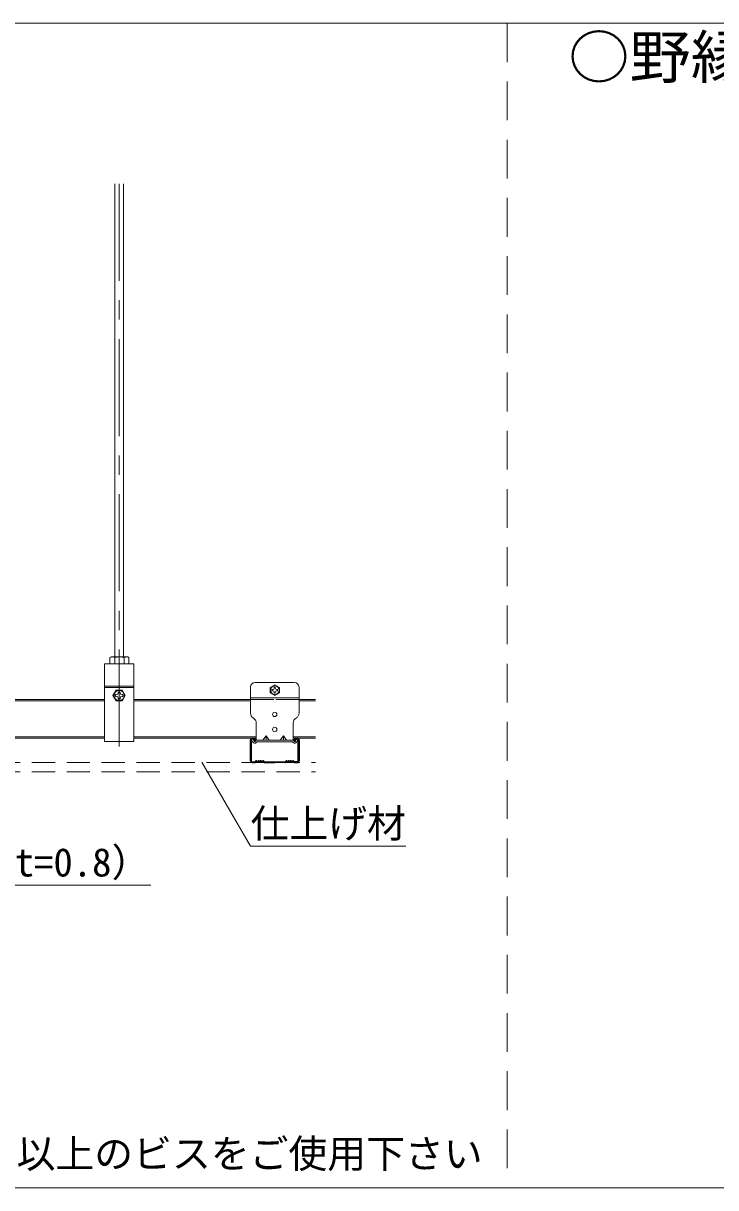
# Model space of a CAD drawing. Units: millimetres on the paper, enlarged 30 times, with parts at other scales. Extents: x -5796 to 5910, y -4184 to 4114.
# Drawn here: x -2564 to -1494, y -1736 to 64 of the extents above; entities that cross this region are included whole.
import ezdxf
from ezdxf.enums import TextEntityAlignment as Align

# ---------------------------------------------------------------- set-up
doc = ezdxf.new("R2010")
doc.units = ezdxf.units.MM
doc.header["$LTSCALE"] = 30
for name, pattern in [('CHAIN1', [8, 5, -1, 1, -1]), ('DASHED1', [1.8, 1.2, -0.6]), ('DASHED2', [3, 2, -1])]:
    doc.linetypes.add(name, pattern=pattern)
for name, color, linetype, lineweight in [('3-0_中心線', 4, 'CHAIN1', 9), ('3-1_吊り材', 7, 'Continuous', 18), ('3-2_野縁受け', 3, 'Continuous', 18), ('3-3_野縁', 2, 'Continuous', 25), ('3-6_文字', 4, 'Continuous', 18), ('3-A_クリップ', 7, 'Continuous', 18), ('3-B_ビス', 3, 'Continuous', 18), ('3-C_パネル', 7, 'DASHED1', 18), ('F-2', 3, 'Continuous', 18), ('F-6_文字', 7, 'Continuous', 18)]:
    doc.layers.add(name, color=color, linetype=linetype, lineweight=lineweight)
doc.styles.add('ＭＳ ゴシック', font='')
doc.styles.get('ＭＳ ゴシック').set_extended_font_data('MS Gothic')

msp = doc.modelspace()

# ---------------------------------------------------------------- linework, layer by layer
at = {"layer": '3-0_中心線'}
msp.add_line((-2415.78, -184.2), (-2415.78, -1077.25), dxfattribs=at)
at = {"layer": '3-1_吊り材'}
for p, q in [((-2422.53, -184.2), (-2422.53, -915.62)), ((-2409.03, -915.62), (-2409.03, -184.2)), ((-2428.03, -915.62), (-2430, -916.76)), ((-2430, -926.12), (-2430, -916.76)), ((-2428.03, -915.62), (-2402.57, -915.62)), ((-2422.65, -926.12), (-2422.65, -916.76)), ((-2407.95, -926.12), (-2407.95, -916.76)), ((-2402.57, -915.62), (-2400.6, -916.76)), ((-2400.6, -926.12), (-2400.6, -916.76)), ((-2438.28, -926.12), (-2393.28, -926.12)), ((-2438.28, -1046.12), (-2438.28, -926.12)), ((-2430, -926.12), (-2400.6, -926.12)), ((-2393.28, -926.12), (-2393.28, -1046.12)), ((-2438.28, -960.62), (-2393.28, -960.62)), ((-2438.28, -962.7), (-2393.28, -962.7)), ((-2393.28, -1046.12), (-2438.28, -1046.12))]:
    msp.add_line(p, q, dxfattribs=at)
for centre, radius, start, end in [((-2425.19, -925.78), 10.22, 96.34294, 118.04132), ((-2426.57, -922.94), 7.32, 57.57118, 88.04459), ((-2415.3, -939.94), 24.32, 72.41205, 107.58797), ((-2404.02, -922.94), 7.32, 91.95543, 122.42883), ((-2405.4, -925.78), 10.22, 61.95869, 83.65707)]:
    msp.add_arc(centre, radius, start, end, dxfattribs=at)
at = {"layer": '3-2_野縁受け'}
for p, q in [((-2592.41, -981.32), (-2438.28, -981.32)), ((-2438.28, -983.72), (-2592.41, -983.72)), ((-2212.91, -981.32), (-2393.28, -981.32)), ((-2212.91, -983.72), (-2393.28, -983.72)), ((-2112.58, -981.32), (-2137.91, -981.32)), ((-2112.58, -983.72), (-2137.91, -983.72)), ((-2438.28, -1038.92), (-2601.41, -1038.92)), ((-2438.28, -1041.32), (-2601.41, -1041.32)), ((-2203.91, -1038.92), (-2393.28, -1038.92)), ((-2203.91, -1041.32), (-2393.28, -1041.32)), ((-2112.58, -1038.92), (-2146.91, -1038.92)), ((-2112.58, -1041.32), (-2146.91, -1041.32))]:
    msp.add_line(p, q, dxfattribs=at)
at = {"layer": '3-3_野縁'}
for p, q in [((-2212.91, -1076.42), (-2212.91, -1043.72)), ((-2211.71, -1043.72), (-2211.71, -1076.42)), ((-2210.51, -1041.32), (-2207.81, -1041.32)), ((-2207.81, -1042.52), (-2210.51, -1042.52)), ((-2206.61, -1043.72), (-2206.61, -1045.82)), ((-2205.41, -1043.72), (-2205.41, -1045.82)), ((-2145.41, -1043.72), (-2145.41, -1045.82)), ((-2144.21, -1043.72), (-2144.21, -1045.82)), ((-2143.01, -1041.32), (-2140.31, -1041.32)), ((-2140.31, -1042.52), (-2143.01, -1042.52)), ((-2139.11, -1076.42), (-2139.11, -1043.72)), ((-2137.91, -1043.72), (-2137.91, -1076.42)), ((-2206.61, -1045.82), (-2205.41, -1045.82)), ((-2144.21, -1045.82), (-2145.41, -1045.82)), ((-2206.02, -1078.82), (-2211.4, -1078.82)), ((-2210.51, -1077.62), (-2206.02, -1077.62)), ((-2210.51, -1078.82), (-2206.02, -1078.82)), ((-2204.43, -1076.34), (-2205.49, -1077.4)), ((-2203.9, -1077.32), (-2204.96, -1078.38)), ((-2203.9, -1077.32), (-2204.96, -1078.38)), ((-2193.4, -1077.32), (-2192.34, -1078.38)), ((-2192.87, -1076.34), (-2191.81, -1077.4)), ((-2191.3, -1078.82), (-2175.42, -1078.82)), ((-2191.28, -1077.62), (-2159.52, -1077.62)), ((-2159.54, -1078.82), (-2175.42, -1078.82)), ((-2157.93, -1076.34), (-2158.99, -1077.4)), ((-2157.4, -1077.32), (-2158.46, -1078.38)), ((-2146.9, -1077.32), (-2145.84, -1078.38)), ((-2146.9, -1077.32), (-2145.84, -1078.38)), ((-2146.37, -1076.34), (-2145.31, -1077.4)), ((-2140.31, -1077.62), (-2144.78, -1077.62)), ((-2144.78, -1078.82), (-2139.4, -1078.82)), ((-2140.31, -1078.82), (-2144.78, -1078.82))]:
    msp.add_line(p, q, dxfattribs=at)
for centre, radius, start, end in [((-2210.51, -1043.72), 2.4, 90, 180), ((-2210.51, -1043.72), 1.2, 90, 180), ((-2207.81, -1043.72), 2.4, 0.00699, 90), ((-2207.81, -1043.72), 1.2, 0.00699, 90), ((-2143.01, -1043.72), 2.4, 90, 180), ((-2143.01, -1043.72), 1.2, 90, 180), ((-2140.31, -1043.72), 2.4, 0, 90), ((-2140.31, -1043.72), 1.2, 0, 90), ((-2210.51, -1076.42), 2.4, 180, 270), ((-2210.51, -1076.42), 1.2, 180, 270), ((-2206.02, -1076.87), 0.75, 270, 314.99998), ((-2206.02, -1077.32), 1.5, 270, 315), ((-2206.02, -1077.32), 1.5, 270, 314.99998), ((-2203.9, -1076.87), 0.75, 46.39717, 135), ((-2202.02, -1075.35), 2.72, 226.39717, 313.60281), ((-2202.02, -1074.9), 1.97, 226.39717, 313.60281), ((-2200.15, -1076.87), 0.75, 36.86989, 133.60281), ((-2198.65, -1076.2), 1.88, 216.86989, 323.1301), ((-2198.65, -1075.75), 1.12, 216.86989, 323.1301), ((-2197.15, -1076.87), 0.75, 46.39717, 143.1301), ((-2195.27, -1075.35), 2.72, 226.39717, 313.60281), ((-2195.27, -1074.9), 1.97, 226.39717, 313.60281), ((-2193.4, -1076.87), 0.75, 44.99998, 133.60281), ((-2191.28, -1077.32), 1.5, 225, 270), ((-2191.28, -1076.87), 0.75, 225, 270), ((-2159.52, -1076.87), 0.75, 270, 315), ((-2159.52, -1077.32), 1.5, 270, 315), ((-2157.4, -1076.87), 0.75, 46.39719, 135.00002), ((-2155.52, -1075.35), 2.72, 226.39719, 313.60283), ((-2155.52, -1074.9), 1.97, 226.39719, 313.60283), ((-2153.65, -1076.87), 0.75, 36.8699, 133.60283), ((-2152.15, -1076.2), 1.88, 216.8699, 323.13011), ((-2152.15, -1075.75), 1.12, 216.8699, 323.13011), ((-2150.65, -1076.87), 0.75, 46.39719, 143.13011), ((-2148.77, -1075.35), 2.72, 226.39719, 313.60283), ((-2148.77, -1074.9), 1.97, 226.39719, 313.60283), ((-2146.9, -1076.87), 0.75, 45, 133.60283), ((-2144.78, -1077.32), 1.5, 225, 270), ((-2144.78, -1077.32), 1.5, 225.00002, 270), ((-2144.78, -1076.87), 0.75, 225.00002, 270), ((-2140.31, -1076.42), 1.2, 270, 0), ((-2140.31, -1076.42), 2.4, 270, 0)]:
    msp.add_arc(centre, radius, start, end, dxfattribs=at)
at = {"layer": '3-6_文字', "color": 7}
for p, q in [((-2287.81, -1078.37), (-2212.81, -1208.27)), ((-2212.81, -1208.27), (-1972.81, -1208.27))]:
    msp.add_line(p, q, dxfattribs=at)
msp.add_lwpolyline([(-3076.66, -1078.33), (-2967, -1268.27), (-2367, -1268.27)], dxfattribs=at)
at = {"layer": '3-A_クリップ'}
for p, q in [((-2212.91, -962.42), (-2212.91, -1002.32)), ((-2205.41, -954.92), (-2175.41, -954.92)), ((-2145.41, -954.92), (-2175.41, -954.92)), ((-2137.91, -962.42), (-2137.91, -1002.32)), ((-2212.91, -978.92), (-2175.41, -978.92)), ((-2137.91, -978.92), (-2175.41, -978.92)), ((-2208.54, -1010.04), (-2208.28, -1010.2)), ((-2203.91, -1017.92), (-2203.91, -1044.32)), ((-2146.91, -1017.92), (-2146.91, -1044.32)), ((-2142.28, -1010.04), (-2142.54, -1010.2)), ((-2209.58, -1042.52), (-2211.15, -1043.31)), ((-2209.16, -1047.31), (-2211.15, -1043.31)), ((-2207.01, -1046.24), (-2208.86, -1042.52)), ((-2188.91, -1037.61), (-2193.78, -1044.32)), ((-2188.91, -1037.61), (-2188.91, -1044.32)), ((-2188.91, -1037.61), (-2184.03, -1044.32)), ((-2161.91, -1037.61), (-2166.78, -1044.32)), ((-2161.91, -1037.61), (-2157.03, -1044.32)), ((-2161.91, -1037.61), (-2161.91, -1044.32)), ((-2143.81, -1046.24), (-2141.95, -1042.52)), ((-2141.66, -1047.31), (-2139.66, -1043.31)), ((-2141.24, -1042.52), (-2139.66, -1043.31)), ((-2205.78, -1046.41), (-2203.91, -1044.32)), ((-2203.99, -1048.01), (-2202.84, -1046.72)), ((-2203.91, -1044.32), (-2175.41, -1044.32)), ((-2202.84, -1046.72), (-2175.41, -1046.72)), ((-2146.91, -1044.32), (-2175.41, -1044.32)), ((-2147.98, -1046.72), (-2175.41, -1046.72)), ((-2146.83, -1048.01), (-2147.98, -1046.72)), ((-2145.04, -1046.41), (-2146.91, -1044.32))]:
    msp.add_line(p, q, dxfattribs=at)
at = {"layer": '3-A_クリップ', "linetype": 'DASHED1'}
for p in [(-2212.91, -981.32), (-2137.91, -981.32)]:
    msp.add_line(p, (-2175.41, -981.32), dxfattribs=at)
at = {"layer": '3-A_クリップ'}
for centre in [(-2175.41, -1004.42), (-2175.41, -1027.82)]:
    msp.add_circle(centre, 3.38, dxfattribs=at)
for centre, radius, start, end in [((-2205.41, -962.42), 7.5, 90, 180), ((-2145.41, -962.42), 7.5, 0, 90), ((-2203.91, -1002.32), 9, 180, 239.03689), ((-2146.91, -1002.32), 9, 300.96311, 0), ((-2212.91, -1017.92), 9, 0, 59.03689), ((-2137.91, -1017.92), 9, 120.96311, 180), ((-2206.34, -1045.91), 3.15, 206.5, 318.15813), ((-2206.34, -1045.91), 0.75, 206.5, 318.15813), ((-2144.48, -1045.91), 3.15, 221.84187, 333.5), ((-2144.48, -1045.91), 0.75, 221.84187, 333.5)]:
    msp.add_arc(centre, radius, start, end, dxfattribs=at)
at = {"layer": '3-B_ビス'}
for p, q in [((-2418.03, -973.07), (-2417.22, -970.39)), ((-2413.53, -973.07), (-2414.35, -970.39)), ((-2175.41, -958.67), (-2182.55, -962.8)), ((-2182.55, -962.8), (-2182.55, -971.05)), ((-2175.41, -975.17), (-2182.55, -971.05)), ((-2179.82, -966.02), (-2178.94, -966.02)), ((-2179.82, -967.82), (-2178.94, -967.82)), ((-2176.31, -962.51), (-2176.31, -963.35)), ((-2176.31, -971.33), (-2176.31, -970.5)), ((-2175.41, -958.67), (-2168.26, -962.8)), ((-2175.41, -975.17), (-2168.26, -971.05)), ((-2174.51, -962.51), (-2174.51, -963.73)), ((-2174.51, -962.51), (-2174.51, -963.35)), ((-2174.51, -971.33), (-2174.51, -970.11)), ((-2174.51, -971.33), (-2174.51, -970.5)), ((-2171, -966.02), (-2171.88, -966.02)), ((-2171, -967.82), (-2171.88, -967.82)), ((-2168.26, -962.8), (-2168.26, -971.05)), ((-2418.03, -973.07), (-2420.72, -973.89)), ((-2418.03, -977.57), (-2420.72, -976.76)), ((-2418.03, -977.57), (-2417.22, -980.26)), ((-2413.53, -977.57), (-2414.35, -980.26)), ((-2413.53, -973.07), (-2410.85, -973.89)), ((-2413.53, -977.57), (-2410.85, -976.76))]:
    msp.add_line(p, q, dxfattribs=at)
msp.add_lwpolyline([(-2411.02, -967.07), (-2420.55, -967.07), (-2425.31, -975.32), (-2420.55, -983.57), (-2411.02, -983.57), (-2406.26, -975.32)], close=True, dxfattribs=at)
for centre, radius in [((-2415.78, -975.32), 7.86), ((-2175.41, -966.92), 6.6)]:
    msp.add_circle(centre, radius, dxfattribs=at)
for centre, radius, start, end in [((-2415.78, -970.82), 1.5, 16.8745, 163.12552), ((-2175.41, -966.92), 4.5, 168.46303, 191.51331), ((-2178.7, -963.63), 2.41, 264.36299, 6.67345), ((-2178.7, -970.22), 2.41, 353.32654, 95.63699), ((-2175.41, -966.92), 4.5, 78.46303, 101.53696), ((-2175.41, -966.92), 4.5, 258.46303, 281.53696), ((-2172.12, -963.63), 2.41, 173.32654, 275.63699), ((-2172.12, -970.22), 2.41, 84.36299, 186.67345), ((-2175.41, -966.92), 4.5, 348.48668, 11.53696), ((-2420.28, -975.32), 1.5, 106.8745, 253.12552), ((-2415.78, -979.82), 1.5, 196.8745, 343.12552), ((-2411.28, -975.32), 1.5, 286.8745, 73.12552)]:
    msp.add_arc(centre, radius, start, end, dxfattribs=at)
at = {"layer": '3-C_パネル'}
for p, q in [((-5412.86, -1078.82), (-2112.58, -1078.82)), ((-5412.86, -1093.07), (-2112.58, -1093.07))]:
    msp.add_line(p, q, dxfattribs=at)
at = {"layer": 'F-2'}
for p, q in [((-5790.28, 63.86), (2082.69, 63.86)), ((-5790.28, -1736.14), (2082.69, -1736.14))]:
    msp.add_line(p, q, dxfattribs=at)
at = {"layer": 'F-2', "linetype": 'DASHED2'}
msp.add_line((-1816.29, 63.86), (-1816.29, -1736.14), dxfattribs=at)

# ---------------------------------------------------------------- texts
at = {"layer": '3-6_文字', "style": 'ＭＳ ゴシック'}
for s, p in [('仕上げ材', (-2212.81, -1208.27)), ('：25形Wバー（t=0.8）', (-2967, -1268.27)), (' ※２：下穴が無く総板厚が3.2mmを超える場合はφ4.8×25以上のビスをご使用下さい', (-4148.85, -1718.7))]:
    msp.add_text(s, height=43.99, dxfattribs=at).set_placement(p, align=Align.BOTTOM_LEFT)
at = {"layer": 'F-6_文字', "style": 'ＭＳ ゴシック', "width": 1.05}
msp.add_text('\u3000○野縁受け方向断面図', height=65.98, dxfattribs=at).set_placement((-1816.29, -41.14), align=Align.BOTTOM_LEFT)

doc.saveas('drawing.dxf')
